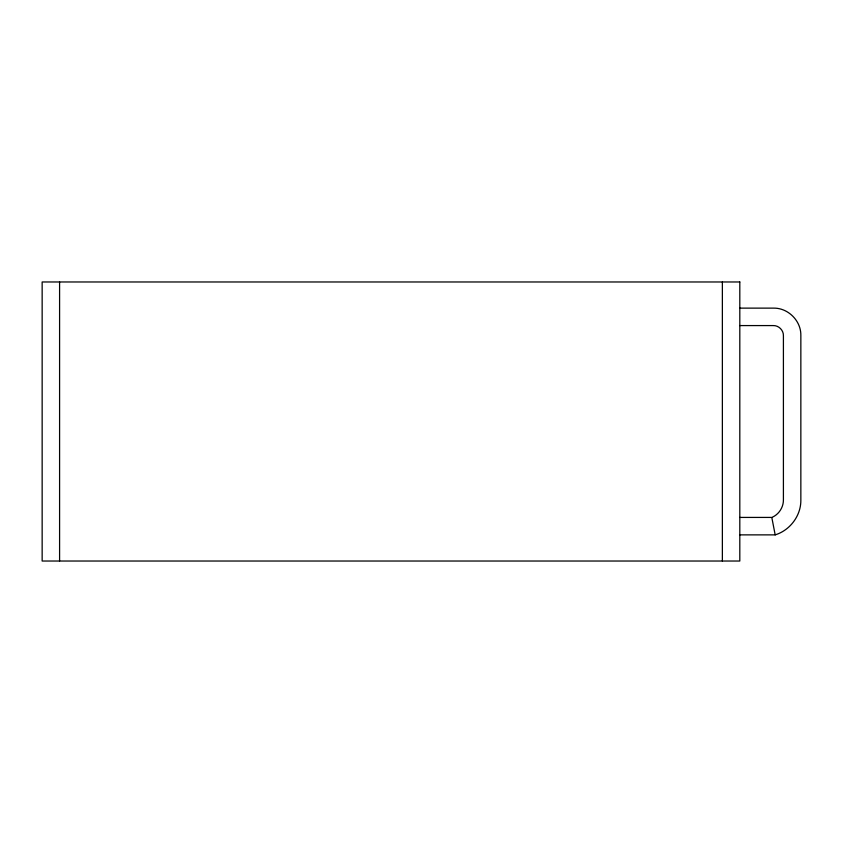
<?xml version="1.0" encoding="UTF-8"?>
<svg xmlns="http://www.w3.org/2000/svg" width="843" height="843" viewBox="0 0 843 843"><rect width="100%" height="100%" fill="white"/><g stroke="black" fill="none" stroke-linecap="round" stroke-linejoin="round"><path stroke-width="1.26" d="M772.451 517.159C779.09 514.146 783.526 507.075 783.41 499.794L783.41 335.799C783.642 330.277 778.7 325.335 773.179 325.577L739.806 325.577M739.806 534.873L775.181 534.873C789.986 530.321 800.976 515.8 800.85 500.236L800.85 335.229C801.029 320.804 788.184 307.948 773.748 308.127L739.806 308.127M739.806 517.423L771.798 517.423L775.181 534.873M722.367 281.973L722.367 561.027M59.59 281.973L59.59 561.027M739.806 281.973L42.15 281.973L42.15 561.027L739.806 561.027L739.806 281.973"/></g></svg>
